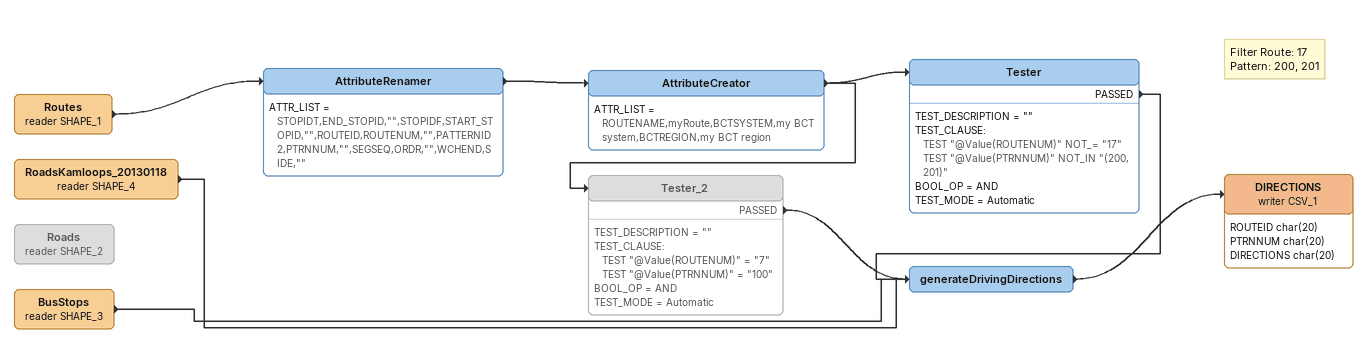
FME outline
Routes (reader SHAPE_1)
    -> AttributeRenamer
AttributeRenamer
    ATTR_LIST = STOPIDT,END_STOPID,"",STOPIDF,START_STOPID,"",ROUTEID,ROUTENUM,"",PATTERNID2,PTRNNUM,"",SEGSEQ,ORDR,"",WCHEND,SIDE,""
    -> AttributeCreator
AttributeCreator
    ATTR_LIST = ROUTENAME,myRoute,BCTSYSTEM,my BCT system,BCTREGION,my BCT region
    -> Tester_2
    -> Tester
Note: Filter Route: 17 / Pattern: 200, 201
Tester
    TEST_DESCRIPTION = ""
    TEST_CLAUSE:
      TEST "@Value(ROUTENUM)" NOT_= "17"
      TEST "@Value(PTRNNUM)" NOT_IN "(200, 201)"
    BOOL_OP = AND
    TEST_MODE = Automatic
    PASSED -> generateDrivingDirections
Tester_2 [off]
    TEST_DESCRIPTION = ""
    TEST_CLAUSE:
      TEST "@Value(ROUTENUM)" = "7"
      TEST "@Value(PTRNNUM)" = "100"
    BOOL_OP = AND
    TEST_MODE = Automatic
    PASSED -> generateDrivingDirections
RoadsKamloops_20130118 (reader SHAPE_4)
    -> generateDrivingDirections
Roads (reader SHAPE_2) [off]
BusStops (reader SHAPE_3)
    -> generateDrivingDirections
generateDrivingDirections
    -> DIRECTIONS (writer CSV_1)
DIRECTIONS (writer CSV_1)
    attributes: ROUTEID char(20), PTRNNUM char(20), DIRECTIONS char(20)
